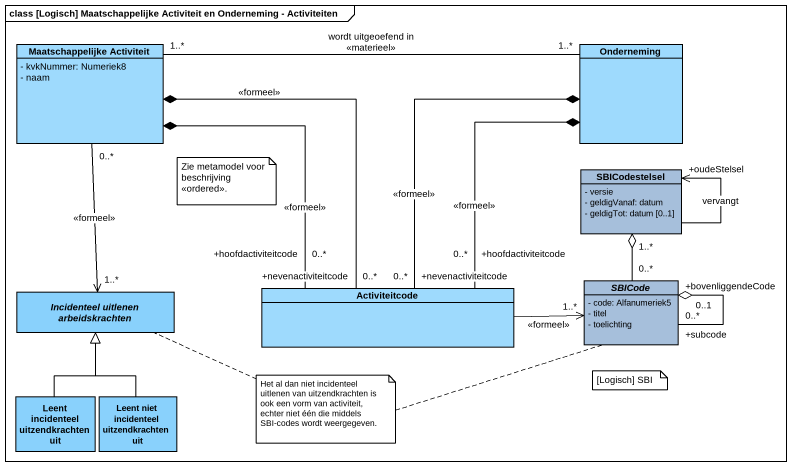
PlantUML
@startuml
mainframe class [Logisch] Maatschappelijke Activiteit en Onderneming - Activiteiten
hide circle
hide empty members
skinparam classAttributeIconSize 0
class "Maatschappelijke Activiteit" as Maatschappelijke_Activiteit #9EDAFD {
  - kvkNummer: Numeriek8
  - naam
}
class Onderneming #9EDAFD
class SBICodestelsel #A6BFDB {
  - versie
  - geldigVanaf: datum
  - geldigTot: datum [0..1]
}
abstract class "Incidenteel uitlenen arbeidskrachten" as Incidenteel_uitlenen #89D1FC
class Activiteitcode #9EDAFD
abstract class SBICode #A6BFDB {
  - code: Alfanumeriek5
  - titel
  - toelichting
}
class "Leent incidenteel uitzendkrachten uit" as Leent_incidenteel #89D1FC
class "Leent niet incidenteel uitzendkrachten uit" as Leent_niet_incidenteel #89D1FC
Maatschappelijke_Activiteit "1..*" -right- "1..*" Onderneming : wordt uitgeoefend in\n<<materieel>>
SBICodestelsel --> "+oudeStelsel" SBICodestelsel : vervangt
Incidenteel_uitlenen "1..*" <-up- "0..*" Maatschappelijke_Activiteit : <<formeel>>
Activiteitcode "+nevenactiviteitcode\n0..*" -up-* Maatschappelijke_Activiteit : <<formeel>>
Activiteitcode "+hoofdactiviteitcode\n0..*" -up-* Maatschappelijke_Activiteit : <<formeel>>
Activiteitcode "+nevenactiviteitcode\n0..*" -up-* Onderneming : <<formeel>>
Activiteitcode "+hoofdactiviteitcode\n0..*" -up-* Onderneming : <<formeel>>
Activiteitcode -right-> "1..*" SBICode : <<formeel>>
SBICode "0..*" -up-o "1..*" SBICodestelsel
SBICode "+subcode\n0..*" --o "+bovenliggendeCode\n0..1" SBICode
Leent_incidenteel -up-|> Incidenteel_uitlenen
Leent_niet_incidenteel -up-|> Incidenteel_uitlenen
note as N1
  Zie metamodel voor beschrijving <<ordered>>.
end note
note as N2
  Het al dan niet incidenteel uitlenen van uitzendkrachten is ook een vorm van activiteit, echter niet één die middels SBI-codes wordt weergegeven.
end note
N2 .. Incidenteel_uitlenen
N2 .. SBICode
note as N3
  [Logisch] SBI
end note
@enduml
